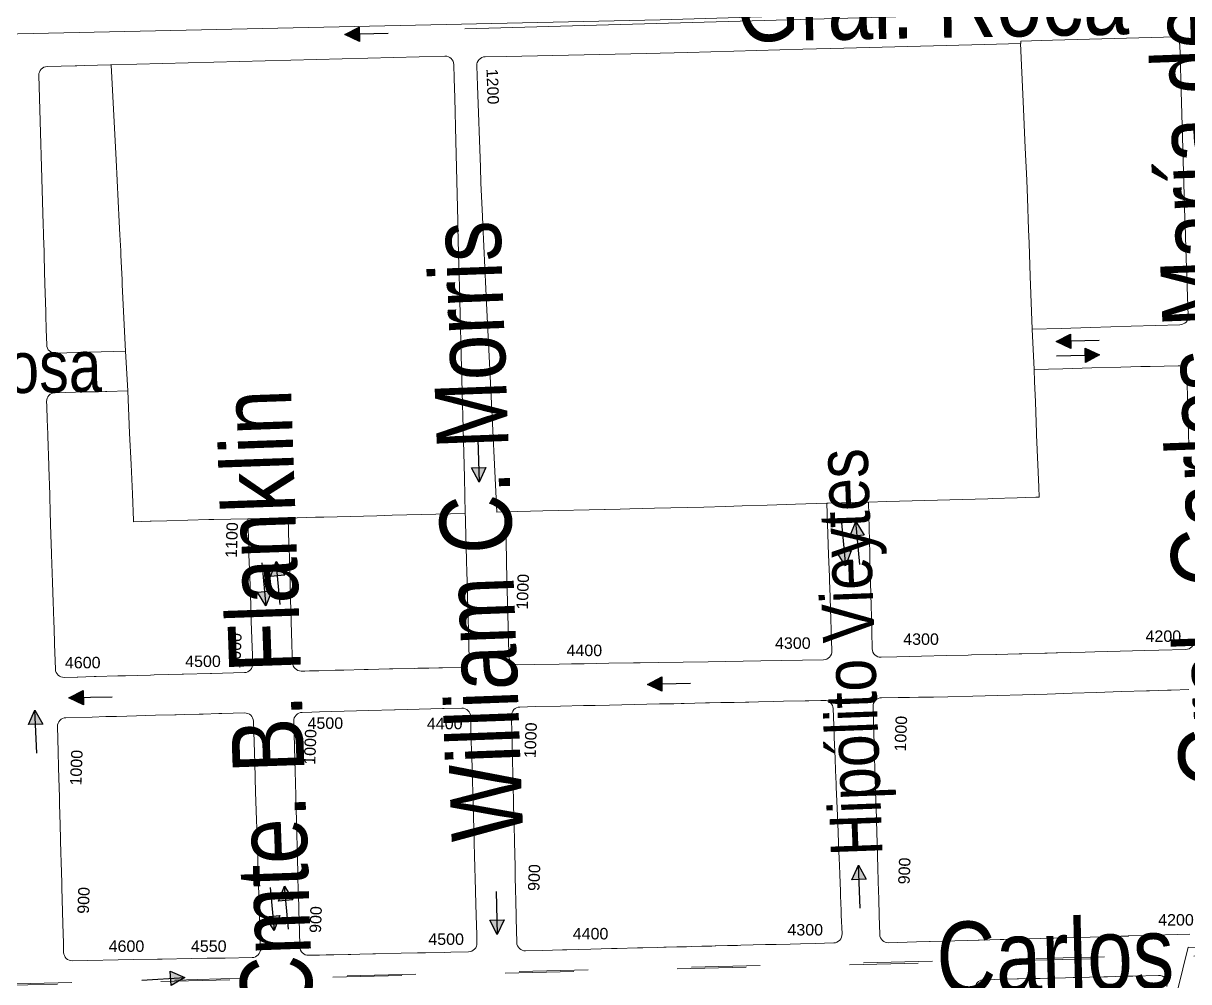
# Model space of a CAD drawing. Header units: millimetres. Extents: x 11558 to 23675, y 49449 to 61482.
# Drawn here: x 15834.5 to 16240.6, y 54332.7 to 54666.9 of the extents above; entities that cross this region are included whole.
import ezdxf

# ---------------------------------------------------------------- set-up
doc = ezdxf.new("R2010")
doc.units = ezdxf.units.MM
doc.linetypes.add('ACAD_ISO03W100', pattern=[30, 12, -18])
for name, color, linetype in [('0. plano base - nombres calles', 22, 'Continuous'), ('0. Plano Base - PLANO', 254, 'Continuous'), ('0. Plano base - sentido calles', 253, 'Continuous'), ('0.BARRIOS - DIVISIÓN', 12, 'ACAD_ISO03W100'), ('7. puesta en valor CC la lucila', 212, 'Continuous'), ('numeración', 7, 'Continuous')]:
    doc.layers.add(name, color=color, linetype=linetype)
doc.layers.add('Linea 133 ida', color=7, linetype='Continuous', true_color=0x940000)
doc.layers.add('Linea Bicentenario Original', color=7, linetype='Continuous', true_color=0x0000cc, transparency=0.5)
doc.layers.get('7. puesta en valor CC la lucila').off()
doc.styles.get("Standard").update_dxf_attribs({"font": 'arial.ttf'})

# ---------------------------------------------------------------- blocks, each defined once
blk = doc.blocks.new('MANZANAS')
at = {"layer": '0. Plano Base - PLANO', "color": 0, "linetype": 'Continuous', "lineweight": 5}
for points in [[(5636376.22, 6177032.82), (5636367.39, 6177027.89), (5636358.27, 6177043.96), (5636352.58, 6177053.99), (5636350.21, 6177058.16), (5636344.82, 6177067.65), (5636341.7, 6177073.14), (5636336.06, 6177082.89), (5636327.96, 6177096.88), (5636317.8, 6177114.43), (5636317.89, 6177114.48), (5636317.52, 6177115.15), (5636327.2, 6177120.54), (5636361.01, 6177139.39), (5636363.28, 6177140.65, -0.41435), (5636367.36, 6177139.49), (5636368.86, 6177136.8), (5636373.2, 6177129.01), (5636392.79, 6177093.78), (5636396.79, 6177086.59), (5636397.51, 6177085.31), (5636397.73, 6177084.92), (5636401.89, 6177077.57), (5636413.48, 6177057.1, -0.415916), (5636412.34, 6177053.01), (5636397.45, 6177044.69), (5636385.09, 6177037.78)], [(5636154.41, 6177024.3), (5636160.87, 6177027.82), (5636203.8, 6177051.27), (5636216.36, 6177058.23), (5636251.4, 6177077.65), (5636263.91, 6177084.58), (5636306.82, 6177108.35), (5636317.8, 6177114.43), (5636327.96, 6177096.88), (5636336.06, 6177082.89), (5636341.7, 6177073.14), (5636344.82, 6177067.65), (5636350.21, 6177058.16), (5636352.58, 6177053.99), (5636358.27, 6177043.96), (5636367.39, 6177027.89), (5636374.42, 6177015.76), (5636376.52, 6177012.07), (5636380.01, 6177005.94), (5636385.37, 6176996.55), (5636385.7, 6176995.96), (5636394.76, 6176980.05), (5636396.5, 6176977), (5636395.55, 6176976.48), (5636392.38, 6176974.71), (5636389.83, 6176973.29), (5636382.18, 6176969.03), (5636380.84, 6176968.29), (5636353.97, 6176953.34), (5636350.09, 6176951.18), (5636344.49, 6176948.07), (5636332.25, 6176941.28), (5636331.82, 6176941.04), (5636322.27, 6176935.69), (5636319.58, 6176934.19), (5636313.64, 6176930.86), (5636306.05, 6176926.61), (5636301.02, 6176923.79), (5636294.4, 6176920.1), (5636279.31, 6176911.8), (5636271.82, 6176907.68), (5636268.91, 6176906.08), (5636264.33, 6176903.56), (5636264.06, 6176903.41), (5636245.28, 6176893.08), (5636233.8, 6176886.76), (5636233.7, 6176886.71), (5636231.26, 6176885.33), (5636208.48, 6176924.28), (5636195.69, 6176946.23), (5636180.75, 6176971.93), (5636179.26, 6176974.48), (5636173.39, 6176984.59), (5636170.66, 6176989.41), (5636156.67, 6177014.12), (5636153.24, 6177020.19, -0.418775)], [(5636145.97, 6177016.87), (5636148.34, 6177012.58), (5636151.61, 6177006.67), (5636158.9, 6176993.51), (5636172.33, 6176969.18), (5636173.4, 6176967.24), (5636182.14, 6176951.42), (5636183, 6176949.86), (5636190.82, 6176935.7), (5636192.3, 6176933.03), (5636192.91, 6176931.92), (5636215.63, 6176890.78), (5636221.69, 6176879.82), (5636199.38, 6176867.49), (5636194.69, 6176864.9), (5636190.61, 6176862.65), (5636178.56, 6176855.99), (5636175.97, 6176854.56), (5636167.66, 6176849.96), (5636164.58, 6176848.29), (5636155.26, 6176843.23), (5636144.87, 6176837.59), (5636143.31, 6176836.72), (5636130.53, 6176829.59), (5636125.82, 6176826.96), (5636125.51, 6176826.78), (5636120.46, 6176823.97), (5636120.23, 6176824.36), (5636115.57, 6176832.43), (5636110.48, 6176841.22), (5636105, 6176850.69), (5636097.61, 6176863.47), (5636090.53, 6176875.43), (5636083.55, 6176887.43), (5636078.84, 6176895.53), (5636077.95, 6176897.05), (5636075.87, 6176900.63), (5636073.67, 6176904.4), (5636072.92, 6176905.69), (5636070.11, 6176910.52), (5636067.82, 6176914.44), (5636056.88, 6176933.11), (5636041.2, 6176959.88), (5636040.24, 6176961.51), (5636040.1, 6176961.76), (5636141.89, 6177018.05, -0.414157)], [(5636020.57, 6176950.96), (5636029.11, 6176955.68), (5636029.23, 6176955.75), (5636029.33, 6176955.8), (5636029.59, 6176955.95), (5636031.97, 6176957.26), (5636039.91, 6176961.66), (5636040.1, 6176961.76), (5636040.24, 6176961.51), (5636041.2, 6176959.88), (5636056.88, 6176933.11), (5636067.82, 6176914.44), (5636070.11, 6176910.52), (5636072.92, 6176905.69), (5636073.67, 6176904.4), (5636075.87, 6176900.63), (5636077.95, 6176897.05), (5636078.84, 6176895.53), (5636083.55, 6176887.43), (5636090.53, 6176875.43), (5636079.5, 6176869.27), (5636069.25, 6176863.55, -0.414564), (5636065.17, 6176864.71), (5636062.52, 6176869.46), (5636060.06, 6176873.87), (5636059.85, 6176874.26), (5636059.52, 6176874.84), (5636054.71, 6176883.48), (5636054.43, 6176883.98), (5636053.04, 6176886.49), (5636052.23, 6176887.92), (5636050.37, 6176891.27), (5636049.57, 6176892.71), (5636047.7, 6176896.06), (5636046.96, 6176897.4), (5636046.18, 6176898.79), (5636044.75, 6176901.37), (5636019.4, 6176946.87, -0.415122)], [(5636355.97, 6176892.07), (5636336.79, 6176881.71), (5636320.61, 6176872.96), (5636305.3, 6176864.69), (5636299.72, 6176861.68), (5636297.81, 6176860.65), (5636297.76, 6176860.62), (5636290.13, 6176856.5), (5636282.59, 6176852.43), (5636278.66, 6176850.3), (5636274.88, 6176848.26), (5636267.3, 6176844.17), (5636262.21, 6176841.42, -0.411603), (5636258.16, 6176842.61), (5636254.99, 6176848.34), (5636251.24, 6176855.15), (5636246.88, 6176863.04), (5636242.55, 6176870.89), (5636238.24, 6176878.72), (5636233.8, 6176886.76), (5636245.28, 6176893.08), (5636264.06, 6176903.41), (5636264.33, 6176903.56), (5636268.91, 6176906.08), (5636271.82, 6176907.68), (5636279.31, 6176911.8), (5636294.4, 6176920.1), (5636301.02, 6176923.79), (5636306.05, 6176926.61), (5636313.64, 6176930.86), (5636319.58, 6176934.19), (5636322.27, 6176935.69), (5636331.82, 6176941.04), (5636340.7, 6176925.33), (5636344.38, 6176918.82), (5636345.12, 6176917.5), (5636347.82, 6176912.71), (5636348.13, 6176912.17), (5636357.16, 6176896.18, -0.419756)], [(5636245.02, 6176831.49), (5636239.45, 6176828.43), (5636238.45, 6176827.88), (5636238.36, 6176827.83), (5636235.3, 6176826.14), (5636231.87, 6176824.26), (5636230.9, 6176823.72), (5636224.28, 6176820.08), (5636223.2, 6176819.49), (5636216.76, 6176815.95), (5636215.55, 6176815.28), (5636209.26, 6176811.82), (5636206.66, 6176810.39), (5636201.7, 6176807.66), (5636198.87, 6176806.1), (5636197.41, 6176805.3), (5636196.27, 6176804.7, -0.407904), (5636192.25, 6176805.89), (5636191.02, 6176808.08), (5636190.99, 6176808.14), (5636189.03, 6176811.66), (5636185.3, 6176818.34), (5636181.37, 6176825.38), (5636180.93, 6176826.17), (5636176.48, 6176834.14), (5636174.53, 6176837.65), (5636172.71, 6176840.91), (5636172.08, 6176842.03), (5636167.66, 6176849.96), (5636175.97, 6176854.56), (5636178.56, 6176855.99), (5636190.61, 6176862.65), (5636194.69, 6176864.9), (5636199.38, 6176867.49), (5636221.69, 6176879.82), (5636222.4, 6176878.53), (5636226.08, 6176871.87), (5636226.56, 6176871), (5636226.65, 6176870.85), (5636230.33, 6176864.21), (5636230.96, 6176863.07), (5636231.62, 6176861.88), (5636234.73, 6176856.27), (5636234.82, 6176856.1), (5636236.73, 6176852.65), (5636236.81, 6176852.51), (5636238.61, 6176849.26), (5636239.16, 6176848.27), (5636241.77, 6176843.56), (5636246.19, 6176835.57, -0.415086)], [(5636404.62, 6176806.12), (5636398.94, 6176802.98), (5636394.47, 6176800.51), (5636391.37, 6176798.8), (5636387.1, 6176796.43), (5636383.86, 6176794.64), (5636376.31, 6176790.47), (5636375.26, 6176789.89), (5636374.82, 6176789.65), (5636372.2, 6176788.2), (5636368.72, 6176786.27), (5636368.49, 6176786.15), (5636367.42, 6176785.55), (5636364.41, 6176783.89), (5636361.11, 6176782.06), (5636359.71, 6176781.29), (5636356.8, 6176779.68), (5636353.54, 6176777.88), (5636352.86, 6176777.51), (5636350.94, 6176776.44), (5636346.36, 6176773.91), (5636345.77, 6176773.58), (5636344.79, 6176773.04), (5636338.61, 6176769.63), (5636338.45, 6176769.53), (5636336.82, 6176768.63), (5636330.57, 6176765.18), (5636323.21, 6176761.11), (5636321.92, 6176760.4), (5636315.75, 6176756.99), (5636310.65, 6176754.17, -0.414959), (5636306.57, 6176755.35), (5636302.51, 6176762.73), (5636299.3, 6176768.57), (5636297.98, 6176770.98), (5636295.29, 6176775.86), (5636293.81, 6176778.56), (5636289.65, 6176786.13), (5636286.74, 6176791.43), (5636285.46, 6176793.75), (5636283.42, 6176797.47), (5636282, 6176800.05), (5636281.19, 6176801.52), (5636281.09, 6176801.71), (5636277.18, 6176808.81), (5636277.05, 6176809.04), (5636272.64, 6176817.08), (5636272.57, 6176817.2), (5636271.72, 6176818.74), (5636268.49, 6176824.62, -0.414709), (5636269.68, 6176828.7), (5636274.36, 6176831.27), (5636282.1, 6176835.5), (5636289.09, 6176839.33), (5636292.67, 6176841.29), (5636297.11, 6176843.72), (5636304.63, 6176847.84), (5636312.36, 6176852.07), (5636316.72, 6176854.45), (5636318.93, 6176855.67), (5636319.95, 6176856.22), (5636326.4, 6176859.75), (5636327.65, 6176860.44), (5636331.07, 6176862.31), (5636335.17, 6176864.56), (5636338.63, 6176866.45), (5636339.66, 6176867.01), (5636342.61, 6176868.63), (5636347.34, 6176871.22), (5636350.22, 6176872.8), (5636356.86, 6176876.43), (5636358.03, 6176877.07), (5636361.66, 6176879.06), (5636362.76, 6176879.66, -0.409047), (5636366.81, 6176878.52), (5636369.7, 6176873.45), (5636371.82, 6176869.74), (5636375.43, 6176863.41), (5636377.49, 6176859.8), (5636379.79, 6176855.76), (5636380.38, 6176854.73), (5636384.04, 6176848.32), (5636386.62, 6176843.79), (5636388.3, 6176840.85), (5636391.55, 6176835.17), (5636392.66, 6176833.21), (5636393.95, 6176830.96), (5636395.41, 6176828.4), (5636397.01, 6176825.6), (5636398.29, 6176823.35), (5636399.04, 6176822.04), (5636400.54, 6176819.41), (5636401.63, 6176817.5), (5636402.51, 6176815.95), (5636405.77, 6176810.23, -0.418196)], [(5636120.23, 6176824.36), (5636120.46, 6176823.97), (5636125.51, 6176826.78), (5636125.82, 6176826.96), (5636130.53, 6176829.59), (5636143.31, 6176836.72), (5636144.87, 6176837.59), (5636155.26, 6176843.23), (5636160.3, 6176834.3), (5636161.04, 6176833), (5636161.43, 6176832.31), (5636165.16, 6176825.7), (5636170.09, 6176816.98), (5636170.8, 6176815.72), (5636172.83, 6176812.13), (5636175.88, 6176806.74), (5636178.7, 6176801.74), (5636180.13, 6176799.21, -0.416671), (5636178.98, 6176795.11), (5636168.95, 6176789.56), (5636168.64, 6176789.38), (5636160.39, 6176784.81), (5636160.02, 6176784.61), (5636151.43, 6176779.85), (5636150.37, 6176779.26), (5636146.45, 6176777.09), (5636142.71, 6176775.02), (5636140.42, 6176773.75), (5636133.75, 6176770.05), (5636133.19, 6176769.74), (5636130.63, 6176768.32), (5636128.15, 6176766.94), (5636127.93, 6176766.82), (5636124.04, 6176764.67, -0.412468), (5636119.97, 6176765.82), (5636115.73, 6176773.36), (5636112.91, 6176778.37), (5636111.94, 6176780.11), (5636109.99, 6176783.57), (5636108.52, 6176786.18), (5636105.16, 6176792.16), (5636100.38, 6176800.68), (5636100.11, 6176801.16), (5636098.68, 6176803.69), (5636095.21, 6176809.87), (5636095.05, 6176810.16), (5636093.16, 6176813.51), (5636090.42, 6176818.39), (5636090.34, 6176818.52), (5636090.14, 6176818.89), (5636085.47, 6176827.19), (5636085.36, 6176827.39), (5636085.17, 6176827.73), (5636080.17, 6176836.62), (5636079.95, 6176837.02), (5636079.81, 6176837.27), (5636077.31, 6176841.71), (5636075.09, 6176845.66), (5636074.99, 6176845.85), (5636074.24, 6176847.18, -0.417015), (5636075.41, 6176851.27), (5636084.84, 6176856.46), (5636088.73, 6176858.59), (5636090.83, 6176859.75), (5636091.29, 6176860), (5636097.61, 6176863.47), (5636105, 6176850.69), (5636110.48, 6176841.22), (5636115.57, 6176832.43)], [(5636247.57, 6176719.75), (5636244.26, 6176717.94, -0.412679), (5636240.19, 6176719.11), (5636237.42, 6176724.11), (5636234.12, 6176730.08), (5636233.42, 6176731.33), (5636231.66, 6176734.51), (5636228.72, 6176739.83), (5636227.47, 6176742.08), (5636225.57, 6176745.51), (5636223.23, 6176749.73), (5636221.17, 6176753.45), (5636219.19, 6176757.01), (5636218.87, 6176757.59), (5636214.86, 6176764.84), (5636212.28, 6176769.48), (5636210.71, 6176772.32), (5636202.03, 6176787.98, -0.414385), (5636203.2, 6176792.06), (5636206.18, 6176793.71), (5636208.55, 6176795.02), (5636216.07, 6176799.18), (5636223.53, 6176803.31), (5636231.36, 6176807.64), (5636231.61, 6176807.78), (5636238.89, 6176811.81), (5636245.97, 6176815.73), (5636246.48, 6176816.01), (5636251.91, 6176819.02, -0.413731), (5636255.99, 6176817.85), (5636257.88, 6176814.44), (5636259.95, 6176810.71), (5636261.96, 6176807.11), (5636262.9, 6176805.4), (5636264.66, 6176802.23), (5636268.95, 6176794.53), (5636270.68, 6176791.4), (5636272.95, 6176787.32), (5636277.32, 6176779.46), (5636279.59, 6176775.36), (5636281.55, 6176771.83), (5636283.48, 6176768.37), (5636283.62, 6176768.1), (5636285.27, 6176765.14), (5636285.68, 6176764.39), (5636289.72, 6176757.13), (5636292.98, 6176751.26), (5636294.35, 6176748.79, -0.416057), (5636293.17, 6176744.7), (5636287.73, 6176741.73), (5636285.69, 6176740.61), (5636279.98, 6176737.48), (5636277.54, 6176736.15), (5636272.51, 6176733.4), (5636264.75, 6176729.15), (5636263.87, 6176728.67), (5636259.97, 6176726.54), (5636257.14, 6176724.98), (5636256.38, 6176724.57), (5636251.93, 6176722.13), (5636249.6, 6176720.86)], [(5636168.05, 6176679.5), (5636166.42, 6176682.45), (5636164.93, 6176685.12), (5636164.89, 6176685.21), (5636163.25, 6176688.16), (5636163.21, 6176688.23), (5636161.16, 6176691.92), (5636157.11, 6176699.22), (5636156.94, 6176699.54), (5636156.3, 6176700.68), (5636152.8, 6176706.99), (5636152.61, 6176707.32), (5636151.4, 6176709.52), (5636146.45, 6176718.44), (5636142.96, 6176724.71), (5636141.8, 6176726.82), (5636138.52, 6176732.73), (5636136.8, 6176735.83), (5636134.05, 6176740.78), (5636129.84, 6176748.37, -0.414446), (5636131.01, 6176752.45), (5636139, 6176756.87), (5636143.22, 6176759.21), (5636145.06, 6176760.23), (5636146.49, 6176761.02), (5636149.6, 6176762.75), (5636158.38, 6176767.61), (5636164.24, 6176770.85), (5636164.62, 6176771.07), (5636167.05, 6176772.41), (5636171.71, 6176774.99), (5636172.78, 6176775.59), (5636172.89, 6176775.64), (5636177.64, 6176778.28), (5636178.57, 6176778.79), (5636185.51, 6176782.64, -0.412907), (5636189.58, 6176781.48), (5636196.71, 6176768.74), (5636201.64, 6176759.94), (5636206.38, 6176751.46), (5636207.83, 6176748.88), (5636209.22, 6176746.39), (5636211.42, 6176742.46), (5636212.88, 6176739.85), (5636214.14, 6176737.6), (5636216.2, 6176733.93), (5636217.52, 6176731.56), (5636219.18, 6176728.61), (5636221.15, 6176725.09), (5636223.26, 6176721.31), (5636225.23, 6176717.78), (5636225.35, 6176717.58), (5636228.33, 6176712.26, -0.418241), (5636227.14, 6176708.16), (5636218.91, 6176703.7), (5636217.14, 6176702.74), (5636213.53, 6176700.79), (5636213.42, 6176700.73), (5636208.46, 6176698.04), (5636199.62, 6176693.24), (5636198.2, 6176692.47), (5636190.84, 6176688.49), (5636172.11, 6176678.32, -0.411512)]]:
    blk.add_lwpolyline(points, format="xyb", close=True, dxfattribs=at)
for points in [[(5636467.51, 6176957.57, -0.415241), (5636466.34, 6176953.49), (5636458.09, 6176948.93), (5636453.82, 6176946.56), (5636446.35, 6176942.44), (5636438.57, 6176938.14), (5636435.68, 6176936.54), (5636431.14, 6176934.03), (5636427.2, 6176931.85), (5636426.75, 6176931.6), (5636424.06, 6176930.12), (5636423.67, 6176929.9), (5636423.3, 6176929.69), (5636416.35, 6176925.85), (5636416.01, 6176925.66), (5636415.5, 6176925.38), (5636408.55, 6176921.54), (5636408.34, 6176921.43), (5636400.94, 6176917.34), (5636399.9, 6176916.76), (5636393.35, 6176913.14), (5636385.69, 6176908.9), (5636378.21, 6176904.77), (5636373.37, 6176902.09, -0.414032), (5636369.29, 6176903.27), (5636366.36, 6176908.57), (5636365.66, 6176909.83), (5636364.86, 6176911.28), (5636363.84, 6176913.12), (5636362.02, 6176916.4), (5636358.09, 6176923.5), (5636357.52, 6176924.54), (5636354.64, 6176929.73), (5636353.2, 6176932.35), (5636348.87, 6176940.16), (5636346.73, 6176944.02), (5636344.49, 6176948.07), (5636350.09, 6176951.18), (5636353.97, 6176953.34), (5636380.84, 6176968.29), (5636382.18, 6176969.03), (5636389.83, 6176973.29), (5636392.38, 6176974.71), (5636395.55, 6176976.48), (5636396.5, 6176977), (5636394.76, 6176980.05), (5636385.7, 6176995.96), (5636385.37, 6176996.55), (5636380.01, 6177005.94), (5636376.52, 6177012.07), (5636374.42, 6177015.76), (5636383.19, 6177020.61), (5636392, 6177025.48), (5636400.82, 6177030.36), (5636407, 6177033.78), (5636409.81, 6177035.33), (5636418.31, 6177040.03, -0.413927), (5636422.39, 6177038.86), (5636427.91, 6177028.9), (5636432.78, 6177020.11), (5636434.13, 6177017.67)], [(5636513.33, 6176865.99), (5636509.64, 6176863.94), (5636502.19, 6176859.8), (5636501.63, 6176859.49), (5636494.69, 6176855.63), (5636494.55, 6176855.55), (5636492.29, 6176854.3), (5636486.93, 6176851.32), (5636485.96, 6176850.78), (5636483.04, 6176849.16), (5636479.36, 6176847.11), (5636471.97, 6176843), (5636470.9, 6176842.41), (5636467.78, 6176840.67), (5636464.32, 6176838.75), (5636463.24, 6176838.15), (5636460.16, 6176836.43), (5636460.05, 6176836.38), (5636456.7, 6176834.51), (5636455.55, 6176833.87), (5636452.46, 6176832.15), (5636449.2, 6176830.34), (5636448.9, 6176830.18), (5636445.5, 6176828.29), (5636441.73, 6176826.19), (5636439.29, 6176824.83), (5636434.21, 6176822.01), (5636434.08, 6176821.94), (5636430.08, 6176819.71), (5636421.57, 6176814.98, -0.413899), (5636417.5, 6176816.15), (5636414.29, 6176821.9), (5636411.49, 6176826.91), (5636408.56, 6176832.17), (5636406.05, 6176836.68), (5636404.34, 6176839.75), (5636402.02, 6176843.91), (5636401.96, 6176844.01), (5636400.19, 6176847.2), (5636395.95, 6176854.81), (5636395.84, 6176855.01), (5636392.13, 6176861.66), (5636391.74, 6176862.36), (5636389.33, 6176866.68), (5636387.53, 6176869.92), (5636378.82, 6176885.55, -0.418644), (5636380.02, 6176889.65), (5636385.12, 6176892.39), (5636388.41, 6176894.16), (5636388.65, 6176894.29), (5636391.34, 6176895.73), (5636392.69, 6176896.46), (5636395.92, 6176898.2), (5636396.01, 6176898.25), (5636400.39, 6176900.6), (5636408.02, 6176904.77), (5636430.67, 6176917.45), (5636438.24, 6176921.7), (5636445.63, 6176925.83), (5636453.28, 6176930.12), (5636460.79, 6176934.32), (5636461.71, 6176934.84), (5636467.24, 6176937.94), (5636468.38, 6176938.58), (5636473.7, 6176941.56, -0.416974)], [(5636455.45, 6176815.5, -0.337206), (5636456.92, 6176818.82), (5636467.1, 6176824.43), (5636467.56, 6176824.68), (5636470.58, 6176826.35), (5636473.89, 6176828.18), (5636474.19, 6176828.34), (5636476.42, 6176829.57), (5636476.74, 6176829.75), (5636481.88, 6176832.58), (5636484.23, 6176833.88), (5636484.89, 6176834.24), (5636493.62, 6176839.05), (5636494.67, 6176839.63), (5636499.38, 6176842.23), (5636501.5, 6176843.39), (5636502.47, 6176843.93), (5636510.28, 6176848.24, -0.505269), (5636514.67, 6176846.21)]]:
    blk.add_lwpolyline(points, format="xyb", dxfattribs=at)

msp = doc.modelspace()

# ---------------------------------------------------------------- hatches: boundary and pattern name
at = {"layer": '0. Plano base - sentido calles', "linetype": 'Continuous', "lineweight": 25, "ltscale": 2, "true_color": 0x1a1a1a}
h = msp.add_hatch(color=250, dxfattribs=at)
h.dxf.hatch_style = 1
h.paths.add_polyline_path([(15946.59, 54662.97), (15951.65, 54660.59), (15951.59, 54663.09)])
h.paths.add_polyline_path([(15946.59, 54662.97), (15951.59, 54663.09), (15951.54, 54665.59)])
h = msp.add_hatch(color=250, dxfattribs=at)
h.dxf.hatch_style = 1
h.paths.add_polyline_path([(16194.43, 54555.89), (16199.49, 54553.51), (16199.42, 54556.01)])
h.paths.add_polyline_path([(16194.43, 54555.89), (16199.42, 54556.01), (16199.36, 54558.51)])
h = msp.add_hatch(color=250, dxfattribs=at)
h.dxf.hatch_style = 1
h.paths.add_polyline_path([(16209.55, 54551.27), (16204.49, 54553.64), (16204.55, 54551.14)])
h.paths.add_polyline_path([(16209.55, 54551.27), (16204.55, 54551.14), (16204.61, 54548.64)])
h = msp.add_hatch(color=250, dxfattribs=at)
h.dxf.hatch_style = 1
h.paths.add_polyline_path([(15993.3, 54506.94), (15995.65, 54512.01), (15993.15, 54511.93)])
h.paths.add_polyline_path([(15993.3, 54506.94), (15993.15, 54511.93), (15990.65, 54511.86)])
h = msp.add_hatch(color=250, dxfattribs=at)
h.dxf.hatch_style = 1
h.paths.add_polyline_path([(16124.57, 54493.17), (16122.54, 54487.96), (16125.03, 54488.19)])
h.paths.add_polyline_path([(16124.57, 54493.17), (16125.03, 54488.19), (16127.52, 54488.42)])
h = msp.add_hatch(color=250, dxfattribs=at)
h.dxf.hatch_style = 1
h.paths.add_polyline_path([(16120.97, 54477.77), (16123, 54482.98), (16120.51, 54482.75)])
h.paths.add_polyline_path([(16120.97, 54477.77), (16120.51, 54482.75), (16118.02, 54482.52)])
h = msp.add_hatch(color=250, dxfattribs=at)
h.dxf.hatch_style = 1
h.paths.add_polyline_path([(15922.66, 54479.19), (15920.63, 54473.99), (15923.12, 54474.22)])
h.paths.add_polyline_path([(15922.66, 54479.19), (15923.12, 54474.22), (15925.61, 54474.44)])
h = msp.add_hatch(color=250, dxfattribs=at)
h.dxf.hatch_style = 1
h.paths.add_polyline_path([(15919.05, 54463.8), (15921.09, 54469.01), (15918.6, 54468.78)])
h.paths.add_polyline_path([(15919.05, 54463.8), (15918.6, 54468.78), (15916.11, 54468.55)])
h = msp.add_hatch(color=250, dxfattribs=at)
h.dxf.hatch_style = 1
h.paths.add_polyline_path([(16051.99, 54436.39), (16057.03, 54433.97), (16056.99, 54436.47)])
h.paths.add_polyline_path([(16051.99, 54436.39), (16056.99, 54436.47), (16056.95, 54438.97)])
h = msp.add_hatch(color=250, dxfattribs=at)
h.dxf.hatch_style = 1
h.paths.add_polyline_path([(15850.43, 54431.68), (15855.47, 54429.27), (15855.42, 54431.77)])
h.paths.add_polyline_path([(15850.43, 54431.68), (15855.42, 54431.77), (15855.38, 54434.27)])
h = msp.add_hatch(color=250, dxfattribs=at)
h.dxf.hatch_style = 1
h.paths.add_polyline_path([(15838.58, 54427.44), (15836.3, 54422.34), (15838.8, 54422.45)])
h.paths.add_polyline_path([(15838.58, 54427.44), (15838.8, 54422.45), (15841.3, 54422.55)])
h = msp.add_hatch(color=250, dxfattribs=at)
h.dxf.hatch_style = 1
h.paths.add_polyline_path([(16125.51, 54373.35), (16123.23, 54368.24), (16125.72, 54368.35)])
h.paths.add_polyline_path([(16125.51, 54373.35), (16125.72, 54368.35), (16128.22, 54368.46)])
h = msp.add_hatch(color=250, dxfattribs=at)
h.dxf.hatch_style = 1
h.paths.add_polyline_path([(15925.5, 54366.01), (15923.47, 54360.8), (15925.95, 54361.03)])
h.paths.add_polyline_path([(15925.5, 54366.01), (15925.95, 54361.03), (15928.44, 54361.26)])
h = msp.add_hatch(color=250, dxfattribs=at)
h.dxf.hatch_style = 1
h.paths.add_polyline_path([(15921.89, 54350.61), (15923.92, 54355.82), (15921.43, 54355.59)])
h.paths.add_polyline_path([(15921.89, 54350.61), (15921.43, 54355.59), (15918.94, 54355.36)])
h = msp.add_hatch(color=250, dxfattribs=at)
h.dxf.hatch_style = 1
h.paths.add_polyline_path([(15999.66, 54349.2), (16002.02, 54354.27), (15999.52, 54354.2)])
h.paths.add_polyline_path([(15999.66, 54349.2), (15999.52, 54354.2), (15997.02, 54354.13)])
h = msp.add_hatch(color=250, dxfattribs=at)
h.dxf.hatch_style = 1
h.paths.add_polyline_path([(15890.82, 54334.17), (15885.67, 54336.37), (15885.83, 54333.87)])
h.paths.add_polyline_path([(15890.82, 54334.17), (15885.83, 54333.87), (15885.98, 54331.38)])

# ---------------------------------------------------------------- linework, layer by layer
at = {"layer": '0. Plano base - sentido calles', "color": 250, "linetype": 'Continuous', "lineweight": 25, "ltscale": 2, "true_color": 0x1a1a1a}
for points in [[(15961.59, 54663.32), (15946.59, 54662.97), (15951.54, 54665.59), (15951.65, 54660.59), (15946.59, 54662.97)], [(16209.42, 54556.27), (16194.43, 54555.89), (16199.36, 54558.51), (16199.49, 54553.51), (16194.43, 54555.89)], [(16194.55, 54550.89), (16209.55, 54551.27), (16204.61, 54548.64), (16204.49, 54553.64), (16209.55, 54551.27)], [(15992.87, 54521.93), (15993.3, 54506.94), (15990.65, 54511.86), (15995.65, 54512.01), (15993.3, 54506.94)], [(16119.6, 54492.71), (16120.97, 54477.77), (16118.02, 54482.52), (16123, 54482.98), (16120.97, 54477.77)], [(16125.95, 54478.23), (16124.57, 54493.17), (16127.52, 54488.42), (16122.54, 54487.96), (16124.57, 54493.17)], [(15917.68, 54478.74), (15919.05, 54463.8), (15916.11, 54468.55), (15921.09, 54469.01), (15919.05, 54463.8)], [(15924.03, 54464.26), (15922.66, 54479.19), (15925.61, 54474.44), (15920.63, 54473.99), (15922.66, 54479.19)], [(16066.99, 54436.64), (16051.99, 54436.39), (16056.95, 54438.97), (16057.03, 54433.97), (16051.99, 54436.39)], [(15865.42, 54431.94), (15850.43, 54431.68), (15855.38, 54434.27), (15855.47, 54429.27), (15850.43, 54431.68)], [(15839.23, 54412.45), (15838.58, 54427.44), (15841.3, 54422.55), (15836.3, 54422.34), (15838.58, 54427.44)], [(16126.16, 54358.36), (16125.51, 54373.35), (16128.22, 54368.46), (16123.23, 54368.24), (16125.51, 54373.35)], [(15920.52, 54365.55), (15921.89, 54350.61), (15918.94, 54355.36), (15923.92, 54355.82), (15921.89, 54350.61)], [(15926.87, 54351.07), (15925.5, 54366.01), (15928.44, 54361.26), (15923.47, 54360.8), (15925.5, 54366.01)], [(15999.23, 54364.2), (15999.66, 54349.2), (15997.02, 54354.13), (16002.02, 54354.27), (15999.66, 54349.2)], [(15875.84, 54333.27), (15890.82, 54334.17), (15885.98, 54331.38), (15885.67, 54336.37), (15890.82, 54334.17)]]:
    msp.add_lwpolyline(points, dxfattribs=at)
at = {"layer": '0.BARRIOS - DIVISIÓN', "color": 14, "lineweight": 18, "ltscale": 2}
for points in [[(15243.48, 55607.68), (15214.21, 55300.54), (15052.83, 55293.83), (15112.91, 54921.92), (14987.64, 54310.9), (17059.08, 54362.46), (17585.92, 54374.44), (17552.48, 55699.13), (15243.48, 55607.68)], [(17585.92, 54374.44), (14987.64, 54310.9)]]:
    msp.add_lwpolyline(points, dxfattribs=at)
at = {"layer": 'Linea 133 ida', "lineweight": 15}
msp.add_lwpolyline([(19562.59, 53365.53), (19583.19, 53563.54), (19603.79, 53766.03), (19616.26, 53891.75), (19630.97, 54062.57), (19646.27, 54181.66), (19657.19, 54298.97), (19673.26, 54494.3), (19682.32, 54637.76), (19691.69, 54754.78, 0.452211), (19684.26, 54762.45, -0.013337), (19426.39, 54756.93), (18399.86, 54732.21), (15988.39, 54664.92)], format="xyb", dxfattribs=at)
at = {"layer": 'Linea Bicentenario Original', "color": 165, "lineweight": 15, "true_color": 0x5e67af}
msp.add_lwpolyline([(17040.55, 54014.34), (16505.98, 54013.05), (16394.68, 54018.94), (15996.05, 54006.38), (15778.15, 54059.99), (15372.77, 54053.71), (15372.31, 54126.75), (15481.44, 54128), (15678.71, 54129.88), (15804.39, 54130.9), (15934.14, 54137.07), (16028.61, 54115.56), (16273.68, 54123.47), (16332.59, 54125.33), (16344.1, 54173.55), (16364.97, 54263.69), (16383.56, 54346.89), (16379.78, 54356.74), (16371.79, 54677.53), (16056.37, 54668.12), (15486.11, 54655.7), (15468.23, 55314.52)], dxfattribs=at)
at = {"layer": 'Linea Bicentenario Original', "color": 14, "lineweight": 15, "true_color": 0x8c0d0d}
msp.add_lwpolyline([(17030.34, 54095.76), (16510.55, 54095.76), (16433, 54130.27), (16029.17, 54119.52), (15933.92, 54140.66), (15802.84, 54135.15), (15487.94, 54131.14), (15488.34, 54235.98), (15959.94, 54250.02), (16055.77, 54226.42), (16214.32, 54238.48), (16240.39, 54344.73), (16252.45, 54344.4), (16242.96, 54675.72), (16496.98, 54682.46), (16486.8, 54997.12), (16232.59, 54987.87), (16074.88, 54980.26), (15748.57, 54962.35), (15474.96, 54947.17), (15468.93, 55089.76)], dxfattribs=at)

# ---------------------------------------------------------------- block references
at = {"layer": '0. Plano Base - PLANO', "color": 28, "lineweight": 5, "true_color": 0x0d0d0d, "rotation": 332.5463477508169}
msp.add_blockref('MANZANAS', (-7833237.48, -2828296.13), dxfattribs=at)
at = {"layer": '7. puesta en valor CC la lucila', "color": 250, "lineweight": 30, "rotation": 332.5463477508169}
msp.add_blockref('MANZANAS', (-7833237.48, -2828296.13), dxfattribs=at)

# ---------------------------------------------------------------- texts
at = {"layer": '0. plano base - nombres calles', "color": 250, "lineweight": 15, "true_color": 0x1a1a1a, "attachment_point": 1}
for s, width, insert, char_height, rotation in [('{\\fArial Narrow|b0|i0|c0|p34;Gral. Carlos María de Alvear}', 396.3435, (16237.51, 54399.93), 25, 92.1477), ('{\\fArial Narrow|b0|i0|c0|p34;Gral. Roca}', 329.255, (16082.55, 54685.47), 25, 1.0836), ('{\\fArial Narrow|b0|i0|c0|p34;William C. Morris}', 329.255, (15983.79, 54381.28), 25, 92.1477), ('{\\fArial Narrow|b0|i0|c0|p34;Sta. Rosa}', 329.255, (15771.06, 54554.81), 18, 1.0836), ('{\\fArial Narrow|b0|i0|c0|p34;Cmte. B. Flanklin}', 329.255, (15910.53, 54320.8), 25, 92.0277), ('{\\fArial Narrow|b0|i0|c0|p34;Hipólito Vieytes}', 329.255, (16115.96, 54376.19), 18, 92.1477), ('{\\fArial Narrow|b0|i0|c0|p34;Carlos Francisco Melo}', 329.255, (16152.36, 54353.42), 25, 1.4599)]:
    msp.add_mtext_dynamic_manual_height_columns(s, width=width, gutter_width=12.5, heights=[0], dxfattribs=dict(at, insert=insert, char_height=char_height, rotation=rotation))
at = {"layer": 'numeración', "color": 251, "true_color": 0x606162, "char_height": 4, "attachment_point": 1}
for s, insert, rotation in [('1200', (15999.88, 54651.11), 271.991), ('1100', (15904.9, 54480.58), 87.8753), ('1000', (16006.3, 54462.56), 87.8753), ('1000', (15906.15, 54441.97), 87.8753), ('1000', (16009.04, 54410.75), 87.8753), ('1000', (16138.04, 54413.06), 87.8753), ('1000', (15932.23, 54408.43), 87.8753), ('1000', (15850.75, 54401.2), 87.8753), ('900', (16010.33, 54364.44), 87.8753), ('900', (16139.33, 54366.75), 87.8753), ('900', (15853.34, 54356.48), 87.8753), ('900', (15934.22, 54349.8), 87.8753)]:
    msp.add_mtext_dynamic_manual_height_columns(s, width=16.0314, gutter_width=12.5, heights=[0], dxfattribs=dict(at, insert=insert, rotation=rotation))
for s, insert in [('4300', (16141.11, 54454.16)), ('4200', (16225.53, 54455.2)), ('4400', (16023.78, 54450.24)), ('4300', (16096.43, 54452.77)), ('4600', (15849, 54445.98)), ('4500', (15890.9, 54446.44)), ('4500', (15933.53, 54424.88)), ('4400', (15975.13, 54424.73)), ('4300', (16100.76, 54352.83)), ('4200', (16229.94, 54356.29)), ('4500', (15975.63, 54349.55)), ('4400', (16025.95, 54351.46)), ('4600', (15864.24, 54347.12)), ('4550', (15892.91, 54347.12))]:
    msp.add_mtext_dynamic_manual_height_columns(s, width=16.0314, gutter_width=12.5, heights=[0], dxfattribs=dict(at, insert=insert))

doc.saveas('drawing.dxf')
